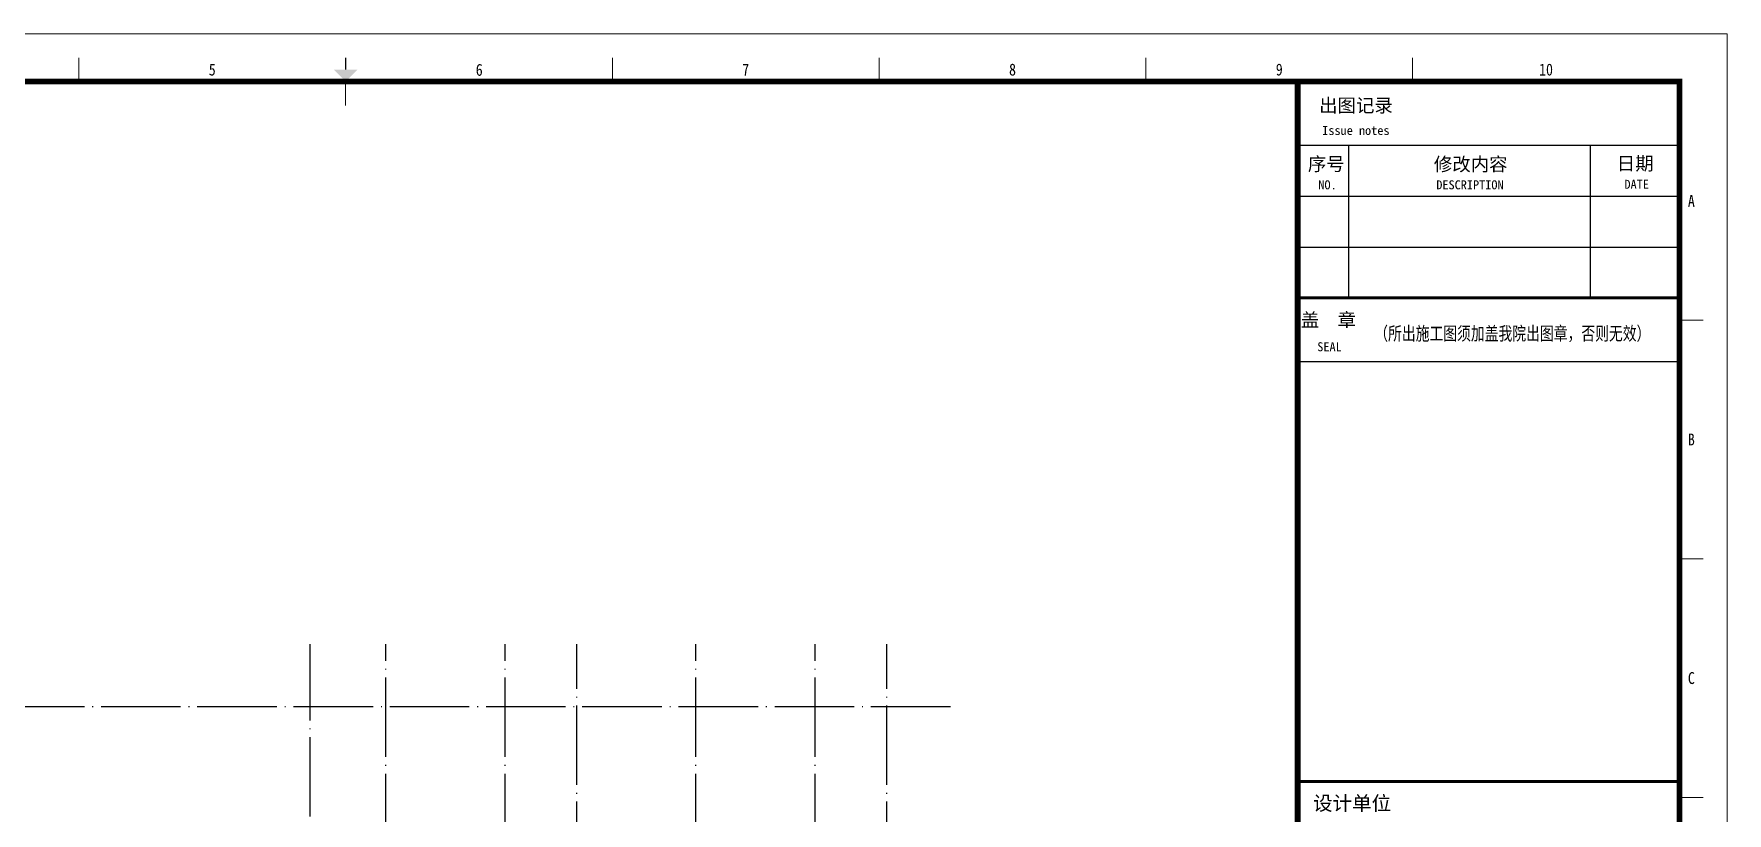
# Model space of a CAD drawing. Extents: x 534658 to 605938, y 555793 to 606193.
# Drawn here: x 563358 to 605938, y 586596 to 606193 of the extents above; entities that cross this region are included whole.
import ezdxf
from ezdxf.enums import TextEntityAlignment as Align

# ---------------------------------------------------------------- set-up
doc = ezdxf.new("R2010")
doc.units = 0
doc.header["$LTSCALE"] = 1000
doc.header["$MEASUREMENT"] = 0
doc.linetypes.add('DOTE', pattern=[2.42, 2, -0.2, 0.02, -0.2])
for name, color, linetype in [('1', 3, 'Continuous'), ('DOTE', 1, 'Continuous'), ('PUB_TITLE', 4, 'Continuous')]:
    doc.layers.add(name, color=color, linetype=linetype)
doc.layers.add('图框', color=7, linetype='Continuous', lineweight=5)
doc.styles.add('TKZ1', font='SIMHEI.TTF', dxfattribs={"width": 0.7})
doc.styles.add('图签栏', font='SimSun.ttf')

# ---------------------------------------------------------------- blocks, each defined once
blk = doc.blocks.new('$titleblk$00000206')
at = {"layer": '1'}
for p, q in [((-90, 410), (-10, 410)), ((-90, 396.67), (-10, 396.67)), ((-79.33, 396.67), (-79.33, 364.67)), ((-28.67, 396.67), (-28.67, 364.67)), ((-90, 386), (-10, 386)), ((-90, 375.33), (-10, 375.33)), ((-90, 364.67), (-10, 364.67)), ((-90, 364.67), (-10, 364.67)), ((-90, 351.33), (-10, 351.33)), ((-90, 351.33), (-10, 351.33))]:
    blk.add_line(p, q, dxfattribs=at)
at = {"layer": '1', "const_width": 0.667}
for points in [[(-90, 364.67), (-10, 364.67)], [(-90, 263.33), (-10, 263.33)]]:
    blk.add_lwpolyline(points, dxfattribs=at)
at = {"layer": '图框'}
for p, q in [((-594, 420), (0, 420)), ((0, 0), (0, 420)), ((-345.4, 415), (-345.4, 410)), ((-233.6, 415), (-233.6, 410)), ((-177.7, 415), (-177.7, 410)), ((-121.8, 415), (-121.8, 410)), ((-65.9, 415), (-65.9, 410)), ((-289.5, 410), (-289.5, 405)), ((-5, 360), (-10, 360)), ((-5, 310), (-10, 310)), ((-5, 260), (-10, 260))]:
    blk.add_line(p, q, dxfattribs=at)
for points, const_width in [([(-289.5, 412.5), (-289.5, 415)], 0.3), ([(-90, 410), (-10, 410)], 1.2), ([(-90, 410), (-90, 10)], 1.2), ([(-90, 263.33), (-10, 263.33)], 0.6)]:
    blk.add_lwpolyline(points, dxfattribs=dict(at, const_width=const_width))
at = {"layer": '图框', "const_width": 1.2}
blk.add_lwpolyline([(-10, 410), (-569, 410), (-569, 10), (-10, 10)], close=True, dxfattribs=at)
at = {"layer": '图框'}
blk.add_solid([(-292, 412.5), (-287, 412.5), (-289.5, 410)], dxfattribs=at)
at = {"layer": '1', "style": '图签栏'}
for s, height, p in [('出图记录', 2.828, (-85.49, 403.59)), ('Issue notes', 1.8855, (-84.85, 398.82)), ('序号', 2.828, (-87.85, 391.32)), ('修改内容', 2.828, (-61.45, 391.27)), ('日期', 2.828, (-23.12, 391.43)), ('NO.', 1.886, (-85.66, 387.42)), ('DESCRIPTION', 1.8855, (-60.95, 387.42)), ('DATE', 1.886, (-21.52, 387.53)), ('盖  章', 2.828, (-89.33, 358.64)), ('SEAL', 1.886, (-85.89, 353.49))]:
    blk.add_text(s, height=height, dxfattribs=at).set_placement(p)
at = {"layer": '1', "style": '图签栏', "width": 0.75}
blk.add_text('（所出施工图须加盖我院出图章，否则无效）', height=2.8283, dxfattribs=at).set_placement((-73.95, 355.8))
at = {"layer": '1', "style": '图签栏'}
blk.add_text('设计单位', height=3, dxfattribs=at).set_placement((-78.59, 258.83), align=Align.MIDDLE)
at = {"layer": '图框', "style": 'TKZ1', "width": 0.85}
for s, p in [('5', (-317.45, 412.5)), ('6', (-261.5, 412.45)), ('7', (-205.65, 412.5)), ('8', (-149.75, 412.5)), ('9', (-93.85, 412.5)), ('10', (-37.95, 412.5)), ('A', (-7.5, 385)), ('B', (-7.5, 335)), ('C', (-7.5, 285))]:
    blk.add_text(s, height=2.5, dxfattribs=at).set_placement(p, align=Align.MIDDLE)

msp = doc.modelspace()

# ---------------------------------------------------------------- linework, layer by layer
at = {"layer": 'DOTE', "linetype": 'DOTE'}
for p, q in [((570308, 581668), (570308, 590848)), ((572208, 583168), (572208, 590848)), ((575208, 583168), (575208, 590848)), ((577008, 570365), (577008, 590848)), ((580008, 583168), (580008, 590848)), ((583008, 583168), (583008, 590848)), ((584808, 570365), (584808, 590848)), ((586408, 589268), (547208, 589268))]:
    msp.add_line(p, q, dxfattribs=at)

# ---------------------------------------------------------------- block references
at = {"layer": 'PUB_TITLE', "xscale": 120, "yscale": 120, "zscale": 120}
msp.add_blockref('$titleblk$00000206', (605938, 555793), dxfattribs=at)

doc.saveas('drawing.dxf')
